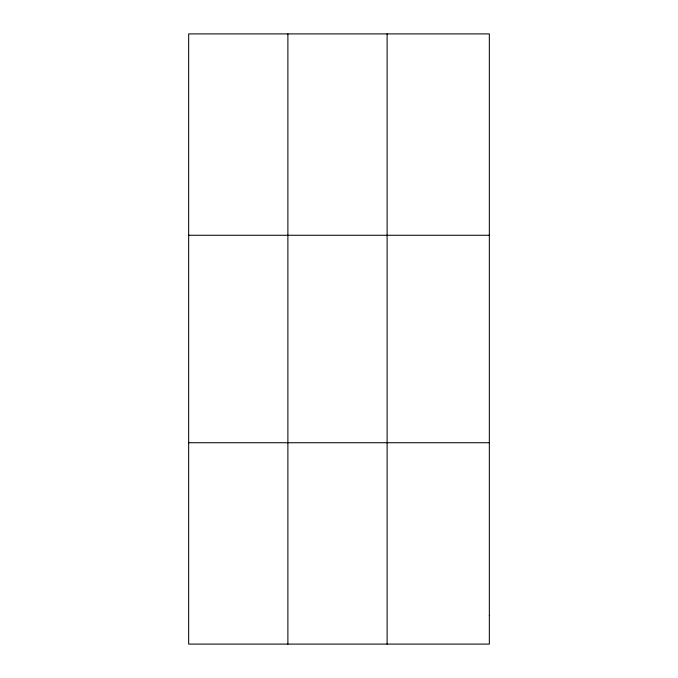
<?xml version="1.0" encoding="UTF-8"?>
<svg xmlns="http://www.w3.org/2000/svg" width="678" height="678" viewBox="0 0 678 678"><rect width="100%" height="100%" fill="white"/><g stroke="black" fill="none" stroke-linecap="round" stroke-linejoin="round"><path stroke-width="1.02" d="M287.887 644.1L287.887 33.9M387.113 644.1L387.113 33.9M188.662 235.266L489.338 235.266M188.662 442.734L489.338 442.734M489.338 615.336L489.338 644.1L188.662 644.1L188.662 33.9L489.338 33.9L489.338 615.336"/></g></svg>
